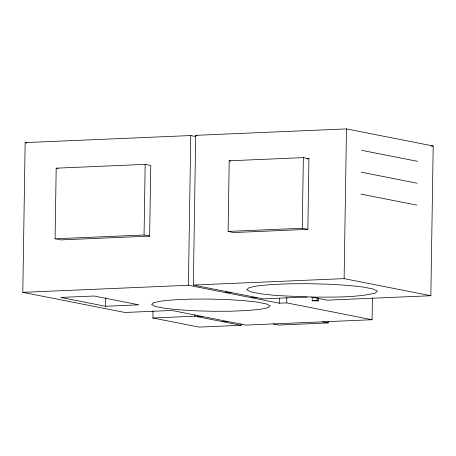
<?xml version="1.0" encoding="UTF-8"?>
<svg xmlns="http://www.w3.org/2000/svg" width="456" height="456" viewBox="0 0 456 456"><rect width="100%" height="100%" fill="white"/><g stroke="black" fill="none" stroke-linecap="round" stroke-linejoin="round"><path stroke-width="0.68" d="M372.415 297.825L372.073 319.719L246.018 325.094L171.878 310.473L124.915 312.474L22.8 292.336L25.154 142.608L190.756 135.546L195.613 136.504M55.079 238.801L56.191 168.173L145.168 164.377L150.765 165.482L149.653 236.105L60.676 239.902L55.079 238.801L144.062 235.005L149.653 236.105M144.062 235.005L145.168 164.377M241.093 323.885L241.07 325.305L199.055 327.094L152.891 317.992L153.005 310.867M372.073 319.719L286.744 302.887L279.328 303.206L188.402 285.274L190.756 135.546M193.344 285.063L195.698 135.335L346.474 128.905L433.2 146.011L430.846 295.733L327.037 300.162L310.251 296.85L263.289 298.857L193.344 285.063L344.12 278.633L430.846 295.733M241.07 325.305L194.911 316.202L194.934 314.777M197.733 315.33L197.71 316.749L202.652 316.538M226.193 291.298L226.17 292.723L231.118 292.513M228.097 231.42L229.208 160.797L303.36 157.633L308.951 158.739L307.846 229.362L233.694 232.526L228.097 231.42L302.248 228.256L307.846 229.362M279.328 303.206L279.408 298.235M286.744 302.887L286.83 297.318M302.248 228.256L303.36 157.633M318.584 298.731L318.55 300.863L312.206 300.795L312.263 297.244M318.55 300.863L317.148 300.584L317.194 297.739M273.207 323.931L278.798 325.037L328.234 322.928L328.257 321.508M344.12 278.633L346.474 128.905M105.427 306.261L60.665 297.432L94.107 296.007L138.875 304.83L105.427 306.261L105.86 297.842M431.068 146.102L433.2 146.011M306.837 158.825L308.951 158.739M22.8 292.336L188.402 285.274M251.353 297.688L256.295 297.477M312.206 300.795L317.148 300.584M152.891 317.992L194.911 316.202M222.887 321.714L227.829 321.508M307.036 296.987L275.96 295.488L260.878 293.835L250.8 291.846L246.719 289.72L249.033 287.668L257.515 285.883L271.331 284.55L289.138 283.792L309.185 283.683L329.511 284.236L348.133 285.399L363.215 287.052L373.293 289.041L377.374 291.162L375.06 293.219C354.272 297.819 332.737 297.021 311.573 297.112M361.568 150.303L417.525 161.338M195.698 135.335L197.089 135.609M361.226 172.197L417.183 183.232M229.208 160.797L230.451 161.042M360.884 194.091L416.835 205.126M25.154 142.608L27.235 143.019M56.191 168.173L58.054 168.543M322.637 321.822L328.234 322.928M153.718 302.659L151.626 304.517L155.319 306.443L164.451 308.245L178.119 309.744L194.986 310.798L213.402 311.3L231.568 311.203L247.699 310.513L260.222 309.305L267.906 307.686L269.998 305.828L266.304 303.901L257.173 302.1L243.504 300.601L226.638 299.546L208.221 299.045L190.055 299.147L173.924 299.831L161.401 301.045L153.718 302.659"/></g></svg>
